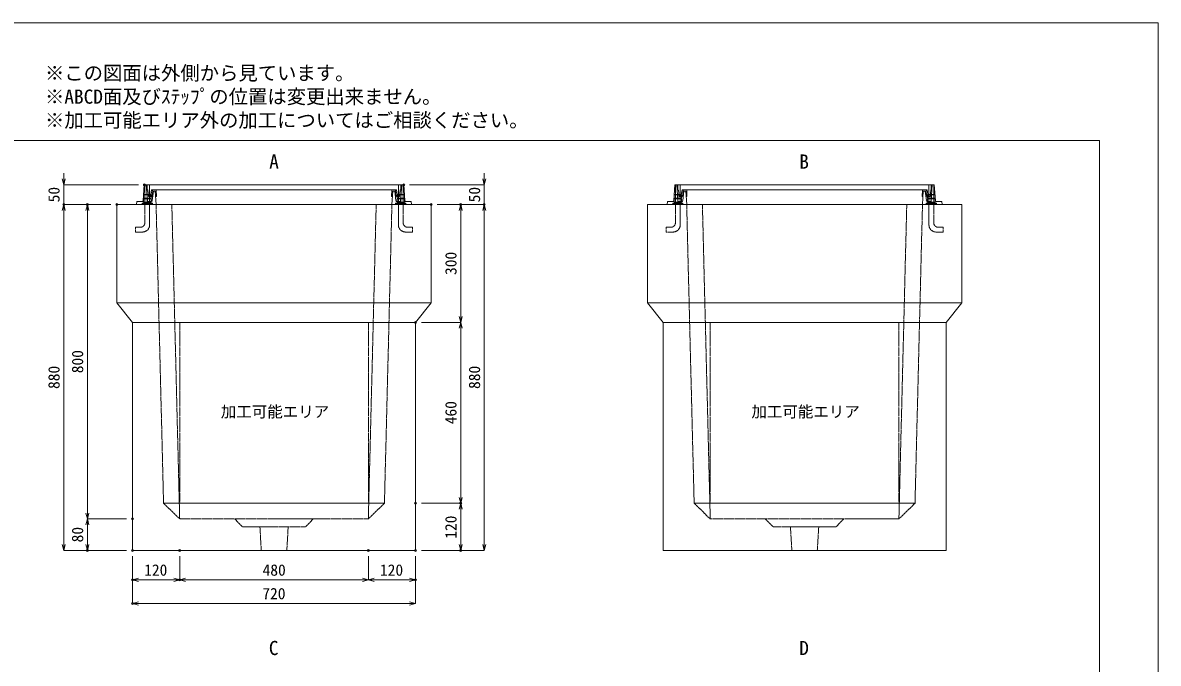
# Model space of a CAD drawing. Units: millimetres, scale not verified. Extents: x -2228 to 2228, y -1575 to 1575.
# Drawn here: x -662 to 2228, y -55 to 1575 of the extents above; entities that cross this region are included whole.
import ezdxf
from ezdxf.enums import TextEntityAlignment as Align

# ---------------------------------------------------------------- set-up
doc = ezdxf.new("R2010")
doc.units = ezdxf.units.MM
doc.header["$LTSCALE"] = 10
doc.header["$PDMODE"] = 32
doc.header["$PDSIZE"] = 5
doc.linetypes.add('LONG_DASHED1', pattern=[7, 6, -1])
doc.linetypes.add('LONG_DOUBLE_CHAIN', pattern=[21.8, 18, -1, 0.6, -0.6, 0.6, -1])
for name, color, linetype, lineweight in [('0-0_D-TTL', 7, 'Continuous', 9), ('0-1_Defpoints', 7, 'Continuous', 9), ('0-3_D-TTL-TXT', 7, 'Continuous', 9), ('0-4_D-STR-TXT', 7, 'Continuous', 9), ('0-5_D-STR', 7, 'Continuous', 9), ('0-6_D-STR-STR2', 1, 'Continuous', 9), ('0-7_D-STR-STR5', 1, 'LONG_DOUBLE_CHAIN', 9), ('0-8_D-STR-STR4', 134, 'Continuous', 9), ('0-9_D-STR-DIM', 3, 'Continuous', 9), ('0-A_0', 7, 'Continuous', 9)]:
    doc.layers.add(name, color=color, linetype=linetype, lineweight=lineweight)
doc.styles.add('ＭＳ ゴシック', font='')
doc.styles.get('ＭＳ ゴシック').set_extended_font_data('MS Gothic')

# ---------------------------------------------------------------- blocks, each defined once
blk = doc.blocks.new('A$C4DE05FD1')
at = {"layer": '0-0_D-TTL', "color": 134}
for p, q in [((2000, 38000), (57400, 38000)), ((57400, 38000), (57400, 2000))]:
    blk.add_line(p, q, dxfattribs=at)
at = {"layer": '0-1_Defpoints', "color": 134}
for p, q in [((0, 42000), (59400, 42000)), ((59400, 42000), (59400, 0))]:
    blk.add_line(p, q, dxfattribs=at)
at = {"layer": '0-3_D-TTL-TXT', "style": 'ＭＳ ゴシック'}
for s, p in [('※この図面は外側から見ています。', (21630.5, 39907.8)), ('※ABCD面及びｽﾃｯﾌﾟの位置は変更出来ません。', (21630.5, 39107.8)), ('※加工可能エリア外の加工についてはご相談ください。', (21630.5, 38307.8))]:
    blk.add_text(s, height=481.1, dxfattribs=at).set_placement(p, align=Align.BOTTOM_LEFT)
blk = doc.blocks.new('A$C31CA379A')
at = {"layer": '0-4_D-STR-TXT', "style": 'ＭＳ ゴシック'}
for s, p in [('A', (-162.9, -1095.3)), ('B', (17819.3, -1095.3)), ('C', (-175.7, -17595.3)), ('D', (17819.3, -17595.3))]:
    blk.add_text(s, height=481.1, dxfattribs=at).set_placement(p, align=Align.BOTTOM_LEFT)
blk = doc.blocks.new('A$C73F14F0F')
at = {"layer": '0-6_D-STR-STR2'}
for p, q in [((-48, 0), (-60, -12)), ((48, 0), (-48, 0)), ((48, 0), (60, -12)), ((-95, -252.3), (95, -252.3)), ((-60, -12), (-60, -500)), ((0, -342.3), (0, -252.3)), ((60, -12), (60, -500)), ((95, -252.3), (85, -242.3)), ((130, -464.7), (-130, -464.7)), ((-130, -484.7), (-130, -464.7)), ((130, -484.7), (-130, -484.7)), ((-95, -352.3), (95, -352.3)), ((0, -442.3), (0, -352.3)), ((95, -352.3), (85, -342.3)), ((130, -484.7), (130, -464.7))]:
    blk.add_line(p, q, dxfattribs=at)
at = {"layer": '0-6_D-STR-STR2', "linetype": 'LONG_DASHED1'}
for p, q in [((-60, -960), (-60, -500)), ((60, -1020), (60, -500)), ((-180, -1080), (-300, -1080)), ((-300, -1080), (-300, -1200)), ((-120, -1200), (-300, -1200))]:
    blk.add_line(p, q, dxfattribs=at)
at = {"layer": '0-6_D-STR-STR2'}
for points in [[(-95, -252.3), (-85, -242.3), (85, -242.3)], [(95, -252.3), (95, -342.3), (-95, -342.3), (-95, -252.3)], [(-95, -352.3), (-85, -342.3), (85, -342.3)], [(95, -352.3), (95, -442.3), (-95, -442.3), (-95, -352.3)]]:
    blk.add_lwpolyline(points, dxfattribs=at)
at = {"layer": '0-6_D-STR-STR2', "linetype": 'LONG_DASHED1'}
for centre, radius in [((-180, -960), 120), ((-120, -1020), 180)]:
    blk.add_arc(centre, radius, 270, 0, dxfattribs=at)
blk = doc.blocks.new('A$C0D4C0B84')
at = {"layer": '0-5_D-STR'}
for p, q in [((-4000, 0), (4000, 0)), ((-4000, -2500), (-4000, 0)), ((4000, 0), (4000, -2500)), ((-4000, -2500), (-3600, -3000)), ((-4000, -2500), (4000, -2500)), ((4000, -2500), (3600, -3000)), ((-3600, -8800), (-3600, -3000)), ((-3600, -3000), (3600, -3000)), ((3600, -8800), (3600, -3000)), ((-3600, -8800), (3600, -8800))]:
    blk.add_line(p, q, dxfattribs=at)
at = {"layer": '0-5_D-STR', "linetype": 'LONG_DASHED1'}
for p, q in [((-2600, 0), (-2410, -7600.1)), ((2600, 0), (2410, -7600.1)), ((3000, 0), (2810, -7600.1)), ((-2810, -7600.1), (-2400, -8000)), ((-2410, -7600.1), (-2400, -8000)), ((2810, -7600.1), (2400, -8000)), ((2410, -7600.1), (2400, -8000)), ((-2400, -8000), (2400, -8000)), ((-1000, -8000), (-800, -8200)), ((-360, -8200), (-324, -8800)), ((360, -8200), (324, -8800))]:
    blk.add_line(p, q, dxfattribs=at)
for points in [[(-3000, 0), (-2810, -7600.1), (2810, -7600.1)], [(1000, -8000), (800, -8200), (-800, -8200)]]:
    blk.add_lwpolyline(points, dxfattribs=at)
at = {"layer": '0-7_D-STR-STR5'}
for p, q in [((2400, -3000), (2400, -7600)), ((2400, -7600), (-2400, -7600))]:
    blk.add_line(p, q, dxfattribs=at)
blk.add_lwpolyline([(2400, -3000), (-2400, -3000), (-2400, -7600)], dxfattribs=at)
at = {"layer": '0-5_D-STR'}
blk.add_blockref('A$C73F14F0F', (-3225, 500), dxfattribs=at)
at = {"layer": '0-5_D-STR', "xscale": -1}
blk.add_blockref('A$C73F14F0F', (3225, 500), dxfattribs=at)
blk = doc.blocks.new('A$C284D0AE2')
at = {"layer": '0-8_D-STR-STR4'}
for p, q in [((-3300, 500), (-3327.8, 98.6)), ((-3250, 500), (-3300, 500)), ((-3221.3, 98.6), (-3250, 500)), ((-3225, 500), (-3225, 370)), ((-3225, 370), (-3219.2, 370)), ((-3209.2, 360.9), (-3195, 200)), ((-3145, 200), (-3115, 370)), ((-3115, 370), (3115, 370)), ((-3090, 370), (-3106.2, 200.7)), ((-3070, 340), (-3098, 97.7)), ((-3000, 370), (-3090, 370)), ((-3020, 340), (-3070, 340)), ((-3000, 0), (-3020, 340)), ((-2991.8, 200.7), (-3000, 370)), ((3000, 370), (3090, 370)), ((3090, 370), (3106.2, 200.7)), ((-3490, 80), (-3500, 0)), ((-3500, 0), (3500, 0)), ((-3347.8, 80), (-3490, 80)), ((-3117.8, 80), (-3201.4, 80)), ((-3195, 200), (-3145, 200)), ((-3106.2, 200.7), (-3086.1, 200.7)), ((-3011.8, 200.7), (-2991.8, 200.7)), ((3106.2, 200.7), (3086.1, 200.7)), ((3117.8, 80), (3201.4, 80)), ((3347.8, 80), (3490, 80)), ((3490, 80), (3500, 0))]:
    blk.add_line(p, q, dxfattribs=at)
for points in [[(-3225, 500), (3225, 500), (3225, 370), (3219.2, 370)], [(3011.8, 200.7), (2991.8, 200.7), (3000, 370)], [(3000, 0), (3020, 340), (3070, 340), (3098, 97.7)], [(3209.2, 360.9), (3195, 200), (3145, 200), (3115, 370)], [(3221.3, 98.6), (3250, 500), (3300, 500), (3327.8, 98.6)]]:
    blk.add_lwpolyline(points, dxfattribs=at)
for centre, radius, start, end in [((-3219.2, 360), 10, 5.04245, 90), ((3219.2, 360), 10, 90, 174.95755), ((-3347.8, 100), 20, 270, 356.0372), ((-3201.4, 100), 20, 184.08562, 270), ((-3117.8, 100), 20, 270, 353.41806), ((3117.8, 100), 20, 186.58194, 270), ((3201.4, 100), 20, 270, 355.91438), ((3347.8, 100), 20, 183.9628, 270)]:
    blk.add_arc(centre, radius, start, end, dxfattribs=at)
blk = doc.blocks.new('_Open30')
at = {"layer": '0-A_0'}
blk.add_line((0, 0), (-10, 0), dxfattribs=at)
blk.add_lwpolyline([(-10, 2.679), (0, 0), (-10, -2.679)], dxfattribs=at)

msp = doc.modelspace()

# ---------------------------------------------------------------- linework, layer by layer
at = {"layer": '0-1_Defpoints'}
for p in [(-352.5, 1162.5), (307.5, 1162.5), (-557.5, 1112.5), (-497.5, 1112.5), (-422.5, 1112.5), (377.5, 1112.5), (452.5, 1112.5), (512.5, 1112.5), (337.5, 812.5), (337.5, 352.5), (452.5, 352.5), (-382.5, 312.5), (-497.5, 232.5), (-382.5, 232.5), (-262.5, 232.5), (217.5, 232.5), (337.5, 232.5), (452.5, 232.5), (-382.5, 157.5), (-262.5, 157.5), (337.5, 157.5), (-382.5, 97.5)]:
    msp.add_point(p, dxfattribs=at)
at = {"layer": '0-9_D-STR-DIM'}
for p, q in [((-557.5, 1177.5), (-557.5, 1192.5)), ((512.5, 1177.5), (512.5, 1192.5)), ((-367.5, 1162.5), (-557.5, 1162.5)), ((-557.5, 1162.5), (-557.5, 1112.5)), ((322.5, 1162.5), (512.5, 1162.5)), ((512.5, 1162.5), (512.5, 1112.5)), ((-437.5, 1112.5), (-557.5, 1112.5)), ((-437.5, 1112.5), (-557.5, 1112.5)), ((-437.5, 1112.5), (-497.5, 1112.5)), ((392.5, 1112.5), (512.5, 1112.5)), ((392.5, 1112.5), (452.5, 1112.5)), ((392.5, 1112.5), (512.5, 1112.5)), ((-557.5, 247.5), (-557.5, 1097.5)), ((-557.5, 1097.5), (-557.5, 1082.5)), ((-497.5, 327.5), (-497.5, 1097.5)), ((452.5, 827.5), (452.5, 1097.5)), ((512.5, 247.5), (512.5, 1097.5)), ((512.5, 1097.5), (512.5, 1082.5)), ((352.5, 812.5), (452.5, 812.5)), ((352.5, 812.5), (452.5, 812.5)), ((452.5, 797.5), (452.5, 367.5)), ((352.5, 352.5), (452.5, 352.5)), ((352.5, 352.5), (452.5, 352.5)), ((452.5, 337.5), (452.5, 247.5)), ((-397.5, 312.5), (-497.5, 312.5)), ((-397.5, 312.5), (-497.5, 312.5)), ((-497.5, 297.5), (-497.5, 247.5)), ((-397.5, 232.5), (-557.5, 232.5)), ((-397.5, 232.5), (-497.5, 232.5)), ((352.5, 232.5), (452.5, 232.5)), ((352.5, 232.5), (512.5, 232.5)), ((-382.5, 217.5), (-382.5, 97.5)), ((-382.5, 217.5), (-382.5, 157.5)), ((-262.5, 217.5), (-262.5, 157.5)), ((-262.5, 217.5), (-262.5, 157.5)), ((217.5, 217.5), (217.5, 157.5)), ((217.5, 217.5), (217.5, 157.5)), ((337.5, 217.5), (337.5, 157.5)), ((337.5, 217.5), (337.5, 97.5)), ((-277.5, 157.5), (-367.5, 157.5)), ((202.5, 157.5), (-247.5, 157.5)), ((232.5, 157.5), (322.5, 157.5)), ((322.5, 97.5), (-367.5, 97.5))]:
    msp.add_line(p, q, dxfattribs=at)

# ---------------------------------------------------------------- block references
at = {"layer": '0-0_D-TTL', "xscale": 0.075, "yscale": 0.075}
msp.add_blockref('A$C4DE05FD1', (-2227.5, -1575), dxfattribs=at)
at = {"layer": '0-4_D-STR-TXT', "xscale": 0.075, "yscale": 0.075}
msp.add_blockref('A$C31CA379A', (-22.5, 1275), dxfattribs=at)
at = {"layer": '0-5_D-STR', "xscale": 0.1, "yscale": 0.1}
for p in [(-22.5, 1112.5), (1327.5, 1112.5)]:
    msp.add_blockref('A$C0D4C0B84', p, dxfattribs=at)
at = {"layer": '0-8_D-STR-STR4', "xscale": 0.1, "yscale": 0.1}
for p in [(-22.5, 1112.5), (1327.5, 1112.5)]:
    msp.add_blockref('A$C284D0AE2', p, dxfattribs=at)
at = {"layer": '0-9_D-STR-DIM', "xscale": 1.5, "yscale": 1.5}
for p, rotation in [((-557.5, 1162.5), 270), ((512.5, 1162.5), 270), ((-557.5, 1112.5), 90), ((-557.5, 1112.5), 90), ((-497.5, 1112.5), 90), ((452.5, 1112.5), 90), ((512.5, 1112.5), 90), ((512.5, 1112.5), 90), ((452.5, 812.5), 270), ((452.5, 812.5), 90), ((452.5, 352.5), 270), ((452.5, 352.5), 90), ((-497.5, 312.5), 270), ((-497.5, 312.5), 90), ((-557.5, 232.5), 270), ((-497.5, 232.5), 270), ((452.5, 232.5), 270), ((512.5, 232.5), 270), ((-382.5, 157.5), 180), ((-262.5, 157.5), 180), ((217.5, 157.5), 180), ((-382.5, 97.5), 180)]:
    msp.add_blockref('_Open30', p, dxfattribs=dict(at, rotation=rotation))
for p in [(-262.5, 157.5), (217.5, 157.5), (337.5, 157.5), (337.5, 97.5)]:
    msp.add_blockref('_Open30', p, dxfattribs=at)

# ---------------------------------------------------------------- texts
at = {"layer": '0-7_D-STR-STR5', "style": 'ＭＳ ゴシック'}
for p in [(-157.84, 562.35), (1192.16, 562.35)]:
    msp.add_text('加工可能エリア', height=28.89, dxfattribs=at).set_placement(p, align=Align.BOTTOM_LEFT)
at = {"layer": '0-9_D-STR-DIM', "style": 'ＭＳ ゴシック'}
for s, p in [('50', (-559.45, 1117.93)), ('50', (510.55, 1117.93)), ('300', (450.55, 933.18)), ('800', (-499.45, 683.18)), ('880', (-559.45, 643.18)), ('880', (510.55, 643.18)), ('460', (450.55, 553.4)), ('120', (450.55, 262.11)), ('80', (-499.45, 252.93))]:
    msp.add_text(s, height=28.89, rotation=90, dxfattribs=at).set_placement(p, align=Align.BOTTOM_LEFT)
for s, p in [('120', (-352.89, 159.45)), ('480', (-51.6, 159.45)), ('120', (247.11, 159.45)), ('720', (-52.2, 99.45))]:
    msp.add_text(s, height=28.89, dxfattribs=at).set_placement(p, align=Align.BOTTOM_LEFT)

doc.saveas('drawing.dxf')
